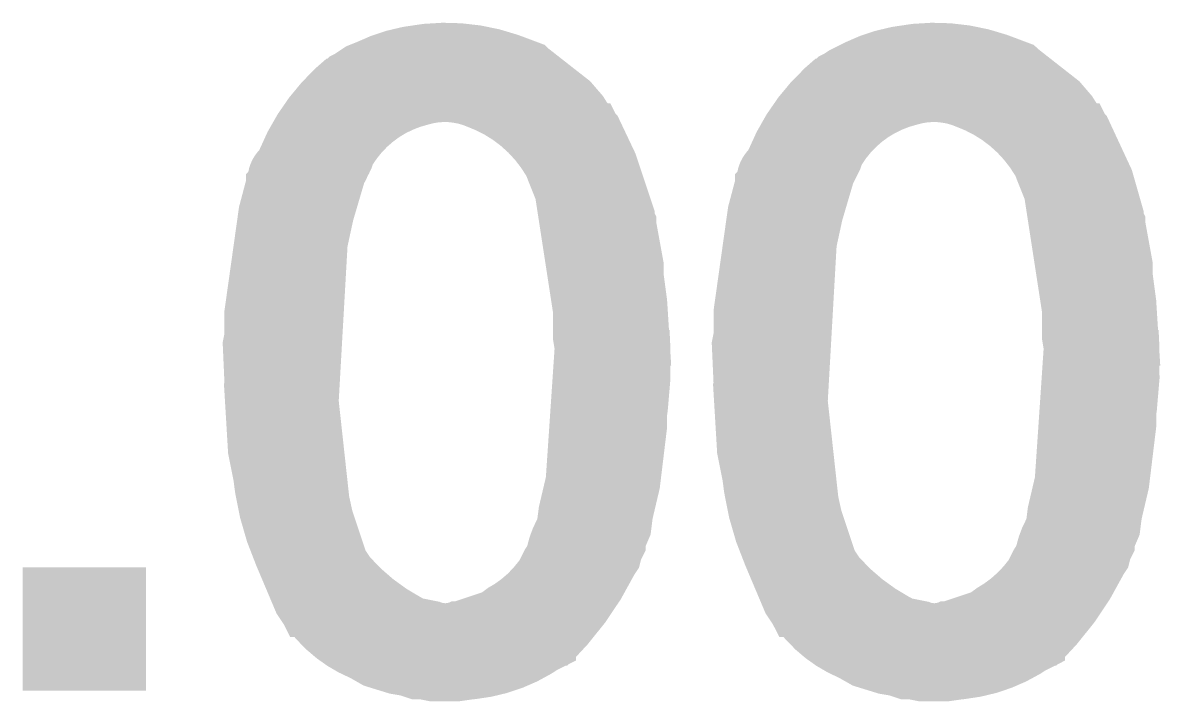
# Model space of a CAD drawing. Extents: x 0 to 3.48, y -0.08 to 2.34.
# Drawn here: x 2.3363 to 2.4, y 2.0347 to 2.0727 of the extents above; entities that cross this region are included whole.
import ezdxf

# ---------------------------------------------------------------- set-up
doc = ezdxf.new("R2010")
doc.units = 0
doc.layers.add('GTO', color=7, linetype='Continuous')

msp = doc.modelspace()

# ---------------------------------------------------------------- linework, layer by layer
at = {"layer": 'GTO'}
for points in [[(2.357032, 2.072337), (2.357559, 2.072461), (2.363003, 2.072337), (2.362398, 2.072461)], [(2.357559, 2.072461), (2.357689, 2.072484), (2.362398, 2.072461), (2.362285, 2.072484)], [(2.357689, 2.072484), (2.358149, 2.072552), (2.362285, 2.072484), (2.361953, 2.072552)], [(2.358149, 2.072552), (2.358749, 2.072641), (2.361953, 2.072552), (2.361185, 2.072641)], [(2.358749, 2.072641), (2.35932, 2.072675), (2.361185, 2.072641), (2.360889, 2.072675)], [(2.35932, 2.072675), (2.359819, 2.072705), (2.360889, 2.072675), (2.359819, 2.072705)], [(2.384434, 2.072337), (2.384931, 2.072455), (2.390403, 2.072337), (2.389825, 2.072455)], [(2.384931, 2.072455), (2.385089, 2.072484), (2.389825, 2.072455), (2.389685, 2.072484)], [(2.385089, 2.072484), (2.385549, 2.072552), (2.389685, 2.072484), (2.389353, 2.072552)], [(2.385549, 2.072552), (2.386149, 2.072641), (2.389353, 2.072552), (2.388585, 2.072641)], [(2.386149, 2.072641), (2.38672, 2.072675), (2.388585, 2.072641), (2.388289, 2.072675)], [(2.38672, 2.072675), (2.387219, 2.072705), (2.388289, 2.072675), (2.387219, 2.072705)], [(2.354999, 2.071616), (2.355504, 2.071833), (2.36514, 2.071616), (2.364562, 2.071833)], [(2.355504, 2.071833), (2.355827, 2.071972), (2.364562, 2.071833), (2.364188, 2.071972)], [(2.355827, 2.071972), (2.356006, 2.072031), (2.364188, 2.071972), (2.364029, 2.072031)], [(2.356006, 2.072031), (2.356682, 2.072254), (2.364029, 2.072031), (2.36328, 2.072254)], [(2.356682, 2.072254), (2.357032, 2.072337), (2.36328, 2.072254), (2.363003, 2.072337)], [(2.382375, 2.071604), (2.382903, 2.071833), (2.392571, 2.071604), (2.391962, 2.071833)], [(2.382903, 2.071833), (2.383201, 2.071962), (2.391962, 2.071833), (2.391615, 2.071962)], [(2.383201, 2.071962), (2.383409, 2.072031), (2.391615, 2.071962), (2.391429, 2.072031)], [(2.383409, 2.072031), (2.384056, 2.072247), (2.391429, 2.072031), (2.390706, 2.072247)], [(2.384056, 2.072247), (2.384434, 2.072337), (2.390706, 2.072247), (2.390403, 2.072337)], [(2.353799, 2.070967), (2.354226, 2.071251), (2.366129, 2.070967), (2.365766, 2.071251)], [(2.354226, 2.071251), (2.354432, 2.071389), (2.365766, 2.071251), (2.365627, 2.071389)], [(2.354432, 2.071389), (2.354612, 2.071461), (2.365627, 2.071389), (2.365554, 2.071461)], [(2.354612, 2.071461), (2.354999, 2.071616), (2.365554, 2.071461), (2.36514, 2.071616)], [(2.3815, 2.071167), (2.381669, 2.071251), (2.393274, 2.071167), (2.393166, 2.071251)], [(2.381669, 2.071251), (2.382088, 2.071461), (2.393166, 2.071251), (2.392954, 2.071461)], [(2.382088, 2.071461), (2.382375, 2.071604), (2.392954, 2.071461), (2.392571, 2.071604)], [(2.352747, 2.070192), (2.353327, 2.070698), (2.367118, 2.070192), (2.366472, 2.070698)], [(2.353327, 2.070698), (2.353329, 2.0707), (2.366472, 2.070698), (2.36647, 2.0707)], [(2.353329, 2.0707), (2.353384, 2.070701), (2.36647, 2.0707), (2.366469, 2.070701)], [(2.353384, 2.070701), (2.353387, 2.070701), (2.366469, 2.070701), (2.366468, 2.070701)], [(2.353387, 2.070701), (2.353389, 2.070702), (2.366468, 2.070701), (2.366467, 2.070702)], [(2.353389, 2.070702), (2.353392, 2.070704), (2.366467, 2.070702), (2.366465, 2.070704)], [(2.353392, 2.070704), (2.353508, 2.07082), (2.366465, 2.070704), (2.366316, 2.07082)], [(2.353508, 2.07082), (2.353799, 2.070967), (2.366316, 2.07082), (2.366129, 2.070967)], [(2.380147, 2.070192), (2.380727, 2.070698), (2.394518, 2.070192), (2.393872, 2.070698)], [(2.380727, 2.070698), (2.380729, 2.0707), (2.393872, 2.070698), (2.39387, 2.0707)], [(2.380729, 2.0707), (2.380784, 2.070701), (2.39387, 2.0707), (2.393869, 2.070701)], [(2.380784, 2.070701), (2.380787, 2.070701), (2.393869, 2.070701), (2.393868, 2.070701)], [(2.380787, 2.070701), (2.380789, 2.070702), (2.393868, 2.070701), (2.393867, 2.070702)], [(2.380789, 2.070702), (2.380792, 2.070704), (2.393867, 2.070702), (2.393865, 2.070704)], [(2.380792, 2.070704), (2.380908, 2.07082), (2.393865, 2.070704), (2.393716, 2.07082)], [(2.380908, 2.07082), (2.381199, 2.070967), (2.393716, 2.07082), (2.393529, 2.070967)], [(2.381199, 2.070967), (2.3815, 2.071167), (2.393529, 2.070967), (2.393274, 2.071167)], [(2.35199, 2.069427), (2.352747, 2.070192), (2.368096, 2.069427), (2.367118, 2.070192)], [(2.37939, 2.069427), (2.380147, 2.070192), (2.395496, 2.069427), (2.394518, 2.070192)], [(2.351294, 2.068595), (2.351951, 2.069387), (2.36881, 2.068595), (2.36813, 2.069387)], [(2.351951, 2.069387), (2.35199, 2.069427), (2.36813, 2.069387), (2.368096, 2.069427)], [(2.378694, 2.068595), (2.379351, 2.069387), (2.39621, 2.068595), (2.39553, 2.069387)], [(2.379351, 2.069387), (2.37939, 2.069427), (2.39553, 2.069387), (2.395496, 2.069427)], [(2.350592, 2.067594), (2.351009, 2.068197), (2.369523, 2.067594), (2.369221, 2.068197)], [(2.351009, 2.068197), (2.351011, 2.0682), (2.369221, 2.068197), (2.369217, 2.0682)], [(2.351011, 2.0682), (2.351012, 2.068201), (2.369064, 2.0682), (2.369061, 2.068201)], [(2.351011, 2.0682), (2.351011, 2.0682), (2.369217, 2.0682), (2.369064, 2.0682)], [(2.351012, 2.068201), (2.351013, 2.068203), (2.369061, 2.068201), (2.369057, 2.068203)], [(2.351013, 2.068203), (2.351015, 2.068205), (2.369057, 2.068203), (2.369055, 2.068205)], [(2.351015, 2.068205), (2.351229, 2.068516), (2.369055, 2.068205), (2.36886, 2.068516)], [(2.351229, 2.068516), (2.351294, 2.068595), (2.36886, 2.068516), (2.36881, 2.068595)], [(2.377992, 2.067594), (2.378409, 2.068197), (2.396923, 2.067594), (2.396621, 2.068197)], [(2.378409, 2.068197), (2.378411, 2.0682), (2.396621, 2.068197), (2.396617, 2.0682)], [(2.378411, 2.0682), (2.378412, 2.068201), (2.396464, 2.0682), (2.396461, 2.068201)], [(2.378411, 2.0682), (2.378411, 2.0682), (2.396617, 2.0682), (2.396464, 2.0682)], [(2.378412, 2.068201), (2.378413, 2.068203), (2.396461, 2.068201), (2.396457, 2.068203)], [(2.378413, 2.068203), (2.378415, 2.068205), (2.396457, 2.068203), (2.396455, 2.068205)], [(2.378415, 2.068205), (2.378629, 2.068516), (2.396455, 2.068205), (2.39626, 2.068516)], [(2.378629, 2.068516), (2.378694, 2.068595), (2.39626, 2.068516), (2.39621, 2.068595)], [(2.350334, 2.067143), (2.35053, 2.067487), (2.369793, 2.067143), (2.36963, 2.067487)], [(2.35053, 2.067487), (2.350586, 2.067585), (2.36963, 2.067487), (2.369532, 2.067585)], [(2.350586, 2.067585), (2.350591, 2.067592), (2.369532, 2.067585), (2.369524, 2.067592)], [(2.350591, 2.067592), (2.350592, 2.067594), (2.369524, 2.067592), (2.369523, 2.067594)], [(2.377734, 2.067143), (2.377928, 2.067483), (2.397192, 2.067143), (2.397034, 2.067483)], [(2.377928, 2.067483), (2.377985, 2.067585), (2.397034, 2.067483), (2.396932, 2.067585)], [(2.377985, 2.067585), (2.377991, 2.067592), (2.396932, 2.067585), (2.396924, 2.067592)], [(2.377991, 2.067592), (2.377992, 2.067594), (2.396924, 2.067592), (2.396923, 2.067594)], [(2.350025, 2.066601), (2.350093, 2.06672), (2.357926, 2.066601), (2.35817, 2.06672)], [(2.350093, 2.06672), (2.350182, 2.066876), (2.35817, 2.06672), (2.358577, 2.066876)], [(2.350182, 2.066876), (2.350251, 2.066996), (2.358577, 2.066876), (2.358997, 2.066996)], [(2.350251, 2.066996), (2.350261, 2.067014), (2.358997, 2.066996), (2.359056, 2.067014)], [(2.350261, 2.067014), (2.350299, 2.067081), (2.359056, 2.067014), (2.359322, 2.067081)], [(2.350299, 2.067081), (2.350323, 2.067124), (2.359322, 2.067081), (2.359593, 2.067124)], [(2.350323, 2.067124), (2.350334, 2.067143), (2.359593, 2.067124), (2.359867, 2.067143)], [(2.360141, 2.067138), (2.359867, 2.067143), (2.369796, 2.067138), (2.369793, 2.067143)], [(2.360414, 2.067109), (2.360141, 2.067138), (2.369809, 2.067109), (2.369796, 2.067138)], [(2.360684, 2.067057), (2.360414, 2.067109), (2.369834, 2.067057), (2.369809, 2.067109)], [(2.360948, 2.066982), (2.360684, 2.067057), (2.36987, 2.066982), (2.369834, 2.067057)], [(2.361205, 2.066883), (2.360948, 2.066982), (2.369916, 2.066883), (2.36987, 2.066982)], [(2.361702, 2.066679), (2.361205, 2.066883), (2.370013, 2.066679), (2.369916, 2.066883)], [(2.377425, 2.066601), (2.377493, 2.06672), (2.385326, 2.066601), (2.385571, 2.06672)], [(2.377493, 2.06672), (2.377582, 2.066876), (2.385571, 2.06672), (2.385977, 2.066876)], [(2.377582, 2.066876), (2.377651, 2.066996), (2.385977, 2.066876), (2.386397, 2.066996)], [(2.377651, 2.066996), (2.377661, 2.067014), (2.386397, 2.066996), (2.386456, 2.067014)], [(2.377661, 2.067014), (2.377699, 2.067081), (2.386456, 2.067014), (2.386722, 2.067081)], [(2.377699, 2.067081), (2.377723, 2.067124), (2.386722, 2.067081), (2.386993, 2.067124)], [(2.377723, 2.067124), (2.377734, 2.067143), (2.386993, 2.067124), (2.387267, 2.067143)], [(2.387541, 2.067138), (2.387267, 2.067143), (2.397194, 2.067138), (2.397192, 2.067143)], [(2.387814, 2.067109), (2.387541, 2.067138), (2.397207, 2.067109), (2.397194, 2.067138)], [(2.388084, 2.067057), (2.387814, 2.067109), (2.397232, 2.067057), (2.397207, 2.067109)], [(2.388348, 2.066982), (2.388084, 2.067057), (2.397267, 2.066982), (2.397232, 2.067057)], [(2.388605, 2.066883), (2.388348, 2.066982), (2.397312, 2.066883), (2.397267, 2.066982)], [(2.389102, 2.066679), (2.388605, 2.066883), (2.397407, 2.066679), (2.397312, 2.066883)], [(2.349772, 2.066048), (2.349889, 2.066305), (2.357053, 2.066048), (2.357405, 2.066305)], [(2.349889, 2.066305), (2.349992, 2.066529), (2.357405, 2.066305), (2.357779, 2.066529)], [(2.349992, 2.066529), (2.350025, 2.066601), (2.357779, 2.066529), (2.357926, 2.066601)], [(2.362192, 2.066428), (2.361702, 2.066679), (2.370132, 2.066428), (2.370013, 2.066679)], [(2.362657, 2.066135), (2.362192, 2.066428), (2.370271, 2.066135), (2.370132, 2.066428)], [(2.363096, 2.065803), (2.362657, 2.066135), (2.370428, 2.065803), (2.370271, 2.066135)], [(2.377172, 2.066048), (2.377289, 2.066305), (2.384453, 2.066048), (2.384805, 2.066305)], [(2.377289, 2.066305), (2.377392, 2.066529), (2.384805, 2.066305), (2.385179, 2.066529)], [(2.377392, 2.066529), (2.377425, 2.066601), (2.385179, 2.066529), (2.385326, 2.066601)], [(2.389592, 2.066428), (2.389102, 2.066679), (2.397524, 2.066428), (2.397407, 2.066679)], [(2.390057, 2.066135), (2.389592, 2.066428), (2.39766, 2.066135), (2.397524, 2.066428)], [(2.390496, 2.065803), (2.390057, 2.066135), (2.397815, 2.065803), (2.39766, 2.066135)], [(2.349341, 2.065311), (2.349448, 2.065449), (2.356309, 2.065311), (2.356421, 2.065449)], [(2.349448, 2.065449), (2.349469, 2.065477), (2.356421, 2.065449), (2.356448, 2.065477)], [(2.349469, 2.065477), (2.349552, 2.065569), (2.356448, 2.065477), (2.356537, 2.065569)], [(2.349552, 2.065569), (2.349553, 2.065571), (2.356537, 2.065569), (2.356539, 2.065571)], [(2.349553, 2.065571), (2.349641, 2.065763), (2.356539, 2.065571), (2.356724, 2.065763)], [(2.349641, 2.065763), (2.349772, 2.066048), (2.356724, 2.065763), (2.357053, 2.066048)], [(2.363503, 2.065433), (2.363096, 2.065803), (2.370604, 2.065433), (2.370428, 2.065803)], [(2.376742, 2.065311), (2.376848, 2.065449), (2.383709, 2.065311), (2.383821, 2.065449)], [(2.376848, 2.065449), (2.376869, 2.065477), (2.383821, 2.065449), (2.383848, 2.065477)], [(2.376869, 2.065477), (2.376952, 2.065569), (2.383848, 2.065477), (2.383937, 2.065569)], [(2.376952, 2.065569), (2.376953, 2.065571), (2.383937, 2.065569), (2.383939, 2.065571)], [(2.376953, 2.065571), (2.377041, 2.065763), (2.383939, 2.065571), (2.384124, 2.065763)], [(2.377041, 2.065763), (2.377172, 2.066048), (2.384124, 2.065763), (2.384453, 2.066048)], [(2.390903, 2.065433), (2.390496, 2.065803), (2.397986, 2.065433), (2.397815, 2.065803)], [(2.349052, 2.064762), (2.349131, 2.06495), (2.355911, 2.064762), (2.356038, 2.06495)], [(2.349131, 2.06495), (2.349215, 2.065111), (2.356038, 2.06495), (2.356147, 2.065111)], [(2.349215, 2.065111), (2.349228, 2.065135), (2.356147, 2.065111), (2.356167, 2.065135)], [(2.349228, 2.065135), (2.349341, 2.065311), (2.356167, 2.065135), (2.356309, 2.065311)], [(2.363558, 2.065373), (2.363503, 2.065433), (2.370632, 2.065373), (2.370604, 2.065433)], [(2.363877, 2.06503), (2.363558, 2.065373), (2.370746, 2.06503), (2.370632, 2.065373)], [(2.364214, 2.064595), (2.363877, 2.06503), (2.370891, 2.064595), (2.370746, 2.06503)], [(2.376452, 2.064762), (2.376531, 2.06495), (2.383311, 2.064762), (2.383438, 2.06495)], [(2.376531, 2.06495), (2.376615, 2.065111), (2.383438, 2.06495), (2.383547, 2.065111)], [(2.376615, 2.065111), (2.376628, 2.065135), (2.383547, 2.065111), (2.383567, 2.065135)], [(2.376628, 2.065135), (2.376742, 2.065311), (2.383567, 2.065135), (2.383709, 2.065311)], [(2.391277, 2.06503), (2.390903, 2.065433), (2.398174, 2.06503), (2.397986, 2.065433)], [(2.391614, 2.064595), (2.391277, 2.06503), (2.398376, 2.064595), (2.398174, 2.06503)], [(2.348802, 2.064212), (2.348803, 2.064215), (2.355676, 2.064212), (2.355678, 2.064215)], [(2.348802, 2.063831), (2.348802, 2.064212), (2.355486, 2.063831), (2.355676, 2.064212)], [(2.348803, 2.064215), (2.348938, 2.06435), (2.355678, 2.064215), (2.355745, 2.06435)], [(2.348938, 2.06435), (2.348939, 2.064352), (2.355745, 2.06435), (2.355746, 2.064352)], [(2.348939, 2.064352), (2.34894, 2.064354), (2.355746, 2.064352), (2.355747, 2.064354)], [(2.34894, 2.064354), (2.348941, 2.064356), (2.355747, 2.064354), (2.355748, 2.064356)], [(2.348941, 2.064356), (2.348977, 2.064516), (2.355748, 2.064356), (2.355828, 2.064516)], [(2.348977, 2.064516), (2.348986, 2.064557), (2.355828, 2.064516), (2.355842, 2.064557)], [(2.348986, 2.064557), (2.34905, 2.064757), (2.355842, 2.064557), (2.355909, 2.064757)], [(2.34905, 2.064757), (2.349051, 2.06476), (2.355909, 2.064757), (2.35591, 2.06476)], [(2.349051, 2.06476), (2.349052, 2.064762), (2.35591, 2.06476), (2.355911, 2.064762)], [(2.364512, 2.064134), (2.364214, 2.064595), (2.371045, 2.064134), (2.370891, 2.064595)], [(2.376202, 2.064212), (2.376203, 2.064215), (2.383076, 2.064212), (2.383078, 2.064215)], [(2.376202, 2.063831), (2.376202, 2.064212), (2.382886, 2.063831), (2.383076, 2.064212)], [(2.376203, 2.064215), (2.376338, 2.06435), (2.383078, 2.064215), (2.383145, 2.06435)], [(2.376338, 2.06435), (2.376339, 2.064352), (2.383145, 2.06435), (2.383146, 2.064352)], [(2.376339, 2.064352), (2.37634, 2.064354), (2.383146, 2.064352), (2.383147, 2.064354)], [(2.37634, 2.064354), (2.376341, 2.064356), (2.383147, 2.064354), (2.383148, 2.064356)], [(2.376341, 2.064356), (2.376377, 2.064516), (2.383148, 2.064356), (2.383228, 2.064516)], [(2.376377, 2.064516), (2.376386, 2.064557), (2.383228, 2.064516), (2.383242, 2.064557)], [(2.376386, 2.064557), (2.37645, 2.064757), (2.383242, 2.064557), (2.383309, 2.064757)], [(2.37645, 2.064757), (2.376451, 2.06476), (2.383309, 2.064757), (2.38331, 2.06476)], [(2.376451, 2.06476), (2.376452, 2.064762), (2.38331, 2.06476), (2.383311, 2.064762)], [(2.391707, 2.064451), (2.391614, 2.064595), (2.398443, 2.064451), (2.398376, 2.064595)], [(2.391912, 2.064134), (2.391707, 2.064451), (2.398533, 2.064134), (2.398443, 2.064451)], [(2.348421, 2.062398), (2.34877, 2.06371), (2.355038, 2.062398), (2.355425, 2.06371)], [(2.34877, 2.06371), (2.348801, 2.063829), (2.355425, 2.06371), (2.355485, 2.063829)], [(2.348801, 2.063829), (2.348802, 2.063831), (2.355485, 2.063829), (2.355486, 2.063831)], [(2.36503, 2.062837), (2.364512, 2.064134), (2.371477, 2.062837), (2.371045, 2.064134)], [(2.375821, 2.062398), (2.37617, 2.06371), (2.382438, 2.062398), (2.382825, 2.06371)], [(2.37617, 2.06371), (2.376201, 2.063829), (2.382825, 2.06371), (2.382885, 2.063829)], [(2.376201, 2.063829), (2.376202, 2.063831), (2.382885, 2.063829), (2.382886, 2.063831)], [(2.39243, 2.062837), (2.391912, 2.064134), (2.398903, 2.062837), (2.398533, 2.064134)], [(2.348313, 2.061631), (2.348421, 2.062398), (2.354812, 2.061631), (2.355038, 2.062398)], [(2.365031, 2.062835), (2.36503, 2.062837), (2.371478, 2.062835), (2.371477, 2.062837)], [(2.365134, 2.062164), (2.365031, 2.062835), (2.371701, 2.062164), (2.371478, 2.062835)], [(2.375713, 2.061631), (2.375821, 2.062398), (2.382212, 2.061631), (2.382438, 2.062398)], [(2.392431, 2.062835), (2.39243, 2.062837), (2.398904, 2.062835), (2.398903, 2.062837)], [(2.392537, 2.062142), (2.392431, 2.062835), (2.399101, 2.062142), (2.398904, 2.062835)], [(2.348109, 2.060178), (2.348313, 2.061631), (2.354497, 2.060178), (2.354812, 2.061631)], [(2.365153, 2.062038), (2.365134, 2.062164), (2.371702, 2.062038), (2.371701, 2.062164)], [(2.365154, 2.062037), (2.365153, 2.062038), (2.371702, 2.062037), (2.371702, 2.062038)], [(2.365154, 2.062035), (2.365154, 2.062037), (2.371703, 2.062035), (2.371702, 2.062037)], [(2.365154, 2.062033), (2.365154, 2.062035), (2.371704, 2.062033), (2.371703, 2.062035)], [(2.365184, 2.061838), (2.365154, 2.062033), (2.371801, 2.061838), (2.371704, 2.062033)], [(2.365185, 2.061835), (2.365184, 2.061838), (2.371802, 2.061835), (2.371801, 2.061838)], [(2.365238, 2.061492), (2.365185, 2.061835), (2.371802, 2.061492), (2.371802, 2.061835)], [(2.375509, 2.060178), (2.375713, 2.061631), (2.381897, 2.060178), (2.382212, 2.061631)], [(2.392553, 2.062038), (2.392537, 2.062142), (2.399102, 2.062038), (2.399101, 2.062142)], [(2.392554, 2.062037), (2.392553, 2.062038), (2.399102, 2.062037), (2.399102, 2.062038)], [(2.392554, 2.062035), (2.392554, 2.062037), (2.399103, 2.062035), (2.399102, 2.062037)], [(2.392554, 2.062033), (2.392554, 2.062035), (2.399103, 2.062033), (2.399103, 2.062035)], [(2.392584, 2.061838), (2.392554, 2.062033), (2.399201, 2.061838), (2.399103, 2.062033)], [(2.392585, 2.061835), (2.392584, 2.061838), (2.399202, 2.061835), (2.399201, 2.061838)], [(2.392638, 2.061492), (2.392585, 2.061835), (2.399202, 2.061492), (2.399202, 2.061835)], [(2.365576, 2.059292), (2.365238, 2.061492), (2.372202, 2.059292), (2.371802, 2.061492)], [(2.392976, 2.059292), (2.392638, 2.061492), (2.399602, 2.059292), (2.399202, 2.061492)], [(2.347602, 2.056569), (2.348109, 2.060178), (2.354292, 2.056569), (2.354497, 2.060178)], [(2.375002, 2.056569), (2.375509, 2.060178), (2.381692, 2.056569), (2.381897, 2.060178)], [(2.365672, 2.058667), (2.365576, 2.059292), (2.372202, 2.058667), (2.372202, 2.059292)], [(2.393072, 2.058667), (2.392976, 2.059292), (2.399602, 2.058667), (2.399602, 2.059292)], [(2.365903, 2.057165), (2.365672, 2.058667), (2.372402, 2.057165), (2.372202, 2.058667)], [(2.393303, 2.057165), (2.393072, 2.058667), (2.399802, 2.057165), (2.399602, 2.058667)], [(2.366002, 2.056526), (2.365903, 2.057165), (2.372442, 2.056526), (2.372402, 2.057165)], [(2.393402, 2.056526), (2.393303, 2.057165), (2.399842, 2.056526), (2.399802, 2.057165)], [(2.347602, 2.055297), (2.347602, 2.056569), (2.354219, 2.055297), (2.354292, 2.056569)], [(2.366002, 2.055507), (2.366002, 2.056526), (2.372506, 2.055507), (2.372442, 2.056526)], [(2.375002, 2.055297), (2.375002, 2.056569), (2.381619, 2.055297), (2.381692, 2.056569)], [(2.393402, 2.055507), (2.393402, 2.056526), (2.399906, 2.055507), (2.399842, 2.056526)], [(2.347502, 2.054797), (2.347602, 2.055297), (2.354191, 2.054797), (2.354219, 2.055297)], [(2.366002, 2.055499), (2.366002, 2.055507), (2.372514, 2.055499), (2.372506, 2.055507)], [(2.366002, 2.055496), (2.366002, 2.055499), (2.372539, 2.055496), (2.372536, 2.055499)], [(2.366002, 2.055499), (2.366002, 2.055499), (2.372536, 2.055499), (2.372535, 2.055499)], [(2.366002, 2.055019), (2.366002, 2.055496), (2.372562, 2.055019), (2.372539, 2.055496)], [(2.374902, 2.054797), (2.375002, 2.055297), (2.381591, 2.054797), (2.381619, 2.055297)], [(2.393402, 2.055499), (2.393402, 2.055507), (2.399914, 2.055499), (2.399906, 2.055507)], [(2.393402, 2.055496), (2.393402, 2.055499), (2.399939, 2.055496), (2.399936, 2.055499)], [(2.393402, 2.055499), (2.393402, 2.055499), (2.399936, 2.055499), (2.399935, 2.055499)], [(2.393402, 2.055019), (2.393402, 2.055496), (2.399961, 2.055019), (2.399939, 2.055496)], [(2.347604, 2.052507), (2.347502, 2.054797), (2.354061, 2.052507), (2.354191, 2.054797)], [(2.366081, 2.054541), (2.366002, 2.055019), (2.372584, 2.054541), (2.372562, 2.055019)], [(2.375004, 2.052507), (2.374902, 2.054797), (2.381461, 2.052507), (2.381591, 2.054797)], [(2.393481, 2.054541), (2.393402, 2.055019), (2.399984, 2.054541), (2.399961, 2.055019)], [(2.366033, 2.053502), (2.366083, 2.054242), (2.372631, 2.053502), (2.372585, 2.054242)], [(2.366085, 2.054517), (2.366081, 2.054541), (2.372584, 2.054517), (2.372584, 2.054541)], [(2.366083, 2.054242), (2.366084, 2.054252), (2.372585, 2.054242), (2.372584, 2.054252)], [(2.366084, 2.054253), (2.366097, 2.054446), (2.372584, 2.054253), (2.372584, 2.054446)], [(2.366084, 2.054252), (2.366084, 2.054253), (2.372584, 2.054252), (2.372584, 2.054253)], [(2.366086, 2.054515), (2.366085, 2.054517), (2.372584, 2.054515), (2.372584, 2.054517)], [(2.366086, 2.054514), (2.366086, 2.054515), (2.372583, 2.054514), (2.372584, 2.054515)], [(2.366089, 2.054499), (2.366086, 2.054514), (2.372584, 2.054499), (2.372583, 2.054514)], [(2.366091, 2.054487), (2.366089, 2.054499), (2.372583, 2.054487), (2.372584, 2.054499)], [(2.366091, 2.054483), (2.366091, 2.054487), (2.372584, 2.054483), (2.372583, 2.054487)], [(2.366097, 2.054448), (2.366091, 2.054483), (2.372584, 2.054448), (2.372584, 2.054483)], [(2.366097, 2.054446), (2.366097, 2.054448), (2.372584, 2.054446), (2.372584, 2.054448)], [(2.393433, 2.053502), (2.393483, 2.054242), (2.400031, 2.053502), (2.399985, 2.054242)], [(2.393485, 2.054517), (2.393481, 2.054541), (2.399984, 2.054517), (2.399984, 2.054541)], [(2.393483, 2.054242), (2.393484, 2.054252), (2.399985, 2.054242), (2.399984, 2.054252)], [(2.393484, 2.054253), (2.393497, 2.054446), (2.399984, 2.054253), (2.399984, 2.054446)], [(2.393484, 2.054252), (2.393484, 2.054253), (2.399984, 2.054252), (2.399984, 2.054253)], [(2.393486, 2.054515), (2.393485, 2.054517), (2.399983, 2.054515), (2.399984, 2.054517)], [(2.393486, 2.054514), (2.393486, 2.054515), (2.399983, 2.054514), (2.399983, 2.054515)], [(2.393489, 2.054499), (2.393486, 2.054514), (2.399984, 2.054499), (2.399983, 2.054514)], [(2.393491, 2.054487), (2.393489, 2.054499), (2.399983, 2.054487), (2.399984, 2.054499)], [(2.393491, 2.054483), (2.393491, 2.054487), (2.399984, 2.054483), (2.399983, 2.054487)], [(2.393497, 2.054448), (2.393491, 2.054483), (2.399984, 2.054448), (2.399984, 2.054483)], [(2.393497, 2.054446), (2.393497, 2.054448), (2.399984, 2.054446), (2.399984, 2.054448)], [(2.365983, 2.052761), (2.366032, 2.053492), (2.372589, 2.052761), (2.372587, 2.053492)], [(2.366032, 2.053492), (2.366033, 2.0535), (2.372587, 2.053492), (2.372594, 2.0535)], [(2.366033, 2.0535), (2.366033, 2.053502), (2.372627, 2.0535), (2.372631, 2.053502)], [(2.366033, 2.0535), (2.366033, 2.0535), (2.372594, 2.0535), (2.372627, 2.0535)], [(2.393383, 2.052761), (2.393432, 2.053492), (2.399989, 2.052761), (2.399987, 2.053492)], [(2.393432, 2.053492), (2.393433, 2.0535), (2.399987, 2.053492), (2.399994, 2.0535)], [(2.393433, 2.0535), (2.393433, 2.053502), (2.400027, 2.0535), (2.400031, 2.053502)], [(2.393433, 2.0535), (2.393433, 2.0535), (2.399994, 2.0535), (2.400027, 2.0535)], [(2.365863, 2.050988), (2.365983, 2.052761), (2.372438, 2.050988), (2.372589, 2.052761)], [(2.393263, 2.050988), (2.393383, 2.052761), (2.399838, 2.050988), (2.399989, 2.052761)], [(2.347573, 2.052494), (2.347574, 2.052497), (2.35406, 2.052494), (2.35406, 2.052497)], [(2.347631, 2.051525), (2.347573, 2.052494), (2.354005, 2.051525), (2.35406, 2.052494)], [(2.347574, 2.052497), (2.347576, 2.052499), (2.35406, 2.052497), (2.35406, 2.052499)], [(2.347596, 2.052499), (2.347604, 2.052507), (2.35406, 2.052499), (2.354061, 2.052507)], [(2.374973, 2.052494), (2.374974, 2.052497), (2.38146, 2.052494), (2.38146, 2.052497)], [(2.375031, 2.051525), (2.374973, 2.052494), (2.381405, 2.051525), (2.38146, 2.052494)], [(2.374974, 2.052497), (2.374976, 2.052499), (2.38146, 2.052497), (2.38146, 2.052499)], [(2.374996, 2.052499), (2.375004, 2.052507), (2.38146, 2.052499), (2.381461, 2.052507)], [(2.347632, 2.051522), (2.347631, 2.051525), (2.354005, 2.051522), (2.354005, 2.051525)], [(2.347632, 2.051521), (2.347632, 2.051522), (2.354005, 2.051521), (2.354005, 2.051522)], [(2.347638, 2.051417), (2.347632, 2.051521), (2.354017, 2.051417), (2.354005, 2.051521)], [(2.375032, 2.051522), (2.375031, 2.051525), (2.381405, 2.051522), (2.381405, 2.051525)], [(2.375032, 2.051521), (2.375032, 2.051522), (2.381405, 2.051521), (2.381405, 2.051522)], [(2.375038, 2.051417), (2.375032, 2.051521), (2.381416, 2.051417), (2.381405, 2.051521)], [(2.347641, 2.05137), (2.347638, 2.051417), (2.354022, 2.05137), (2.354017, 2.051417)], [(2.347642, 2.05136), (2.347641, 2.05137), (2.354023, 2.05136), (2.354022, 2.05137)], [(2.347641, 2.051356), (2.347642, 2.05136), (2.354023, 2.051356), (2.354023, 2.05136)], [(2.34769, 2.050553), (2.347641, 2.051356), (2.354111, 2.050553), (2.354023, 2.051356)], [(2.365845, 2.050727), (2.365863, 2.050988), (2.372402, 2.050727), (2.372438, 2.050988)], [(2.375041, 2.05137), (2.375038, 2.051417), (2.381422, 2.05137), (2.381416, 2.051417)], [(2.375042, 2.05136), (2.375041, 2.05137), (2.381423, 2.05136), (2.381422, 2.05137)], [(2.375041, 2.051356), (2.375042, 2.05136), (2.381423, 2.051356), (2.381423, 2.05136)], [(2.37509, 2.050553), (2.375041, 2.051356), (2.381511, 2.050553), (2.381423, 2.051356)], [(2.393245, 2.050727), (2.393263, 2.050988), (2.399802, 2.050727), (2.399838, 2.050988)], [(2.34769, 2.050551), (2.34769, 2.050553), (2.354111, 2.050551), (2.354111, 2.050553)], [(2.347693, 2.050501), (2.34769, 2.050551), (2.354117, 2.050501), (2.354111, 2.050551)], [(2.347808, 2.048572), (2.347693, 2.050501), (2.354328, 2.048572), (2.354117, 2.050501)], [(2.365799, 2.050039), (2.365845, 2.050727), (2.372402, 2.050039), (2.372402, 2.050727)], [(2.37509, 2.050551), (2.37509, 2.050553), (2.381511, 2.050551), (2.381511, 2.050553)], [(2.375093, 2.050501), (2.37509, 2.050551), (2.381517, 2.050501), (2.381511, 2.050551)], [(2.375208, 2.048572), (2.375093, 2.050501), (2.381728, 2.048572), (2.381517, 2.050501)], [(2.393199, 2.050039), (2.393245, 2.050727), (2.399802, 2.050039), (2.399802, 2.050727)], [(2.36561, 2.047247), (2.365799, 2.050039), (2.372064, 2.047247), (2.372402, 2.050039)], [(2.393009, 2.047247), (2.393199, 2.050039), (2.399464, 2.047247), (2.399802, 2.050039)], [(2.348113, 2.047048), (2.347808, 2.048572), (2.354494, 2.047048), (2.354328, 2.048572)], [(2.375513, 2.047048), (2.375208, 2.048572), (2.381894, 2.047048), (2.381728, 2.048572)], [(2.348201, 2.046385), (2.348113, 2.047048), (2.354567, 2.046385), (2.354494, 2.047048)], [(2.365463, 2.046624), (2.36561, 2.047247), (2.371989, 2.046624), (2.372064, 2.047247)], [(2.375601, 2.046385), (2.375513, 2.047048), (2.381967, 2.046385), (2.381894, 2.047048)], [(2.392863, 2.046624), (2.393009, 2.047247), (2.399389, 2.046624), (2.399464, 2.047247)], [(2.348244, 2.046164), (2.348201, 2.046385), (2.354591, 2.046164), (2.354567, 2.046385)], [(2.365217, 2.045578), (2.365463, 2.046624), (2.371742, 2.045578), (2.371989, 2.046624)], [(2.375644, 2.046164), (2.375601, 2.046385), (2.381991, 2.046164), (2.381967, 2.046385)], [(2.392617, 2.045578), (2.392863, 2.046624), (2.399142, 2.045578), (2.399389, 2.046624)], [(2.348401, 2.045368), (2.348244, 2.046164), (2.354767, 2.045368), (2.354591, 2.046164)], [(2.375801, 2.045368), (2.375644, 2.046164), (2.382167, 2.045368), (2.381991, 2.046164)], [(2.348476, 2.044993), (2.348401, 2.045368), (2.354892, 2.044993), (2.354767, 2.045368)], [(2.365134, 2.044922), (2.365217, 2.045578), (2.371588, 2.044922), (2.371742, 2.045578)], [(2.375875, 2.044993), (2.375801, 2.045368), (2.382292, 2.044993), (2.382167, 2.045368)], [(2.392534, 2.044922), (2.392617, 2.045578), (2.398988, 2.044922), (2.399142, 2.045578)], [(2.348871, 2.043629), (2.348476, 2.044993), (2.355347, 2.043629), (2.354892, 2.044993)], [(2.364887, 2.0444), (2.365133, 2.044916), (2.371522, 2.0444), (2.371587, 2.044916)], [(2.365133, 2.044916), (2.365134, 2.044918), (2.371587, 2.044916), (2.371587, 2.044918)], [(2.365134, 2.044918), (2.365134, 2.044922), (2.371587, 2.044918), (2.371588, 2.044922)], [(2.376271, 2.043629), (2.375875, 2.044993), (2.382747, 2.043629), (2.382292, 2.044993)], [(2.392287, 2.0444), (2.392533, 2.044916), (2.398922, 2.0444), (2.398987, 2.044916)], [(2.392533, 2.044918), (2.392534, 2.044922), (2.398988, 2.044918), (2.398988, 2.044922)], [(2.392533, 2.044916), (2.392533, 2.044918), (2.398987, 2.044916), (2.398988, 2.044918)], [(2.364563, 2.043395), (2.364703, 2.043904), (2.371203, 2.043395), (2.371421, 2.043904)], [(2.364703, 2.043904), (2.364751, 2.044034), (2.371421, 2.043904), (2.371476, 2.044034)], [(2.364751, 2.044034), (2.364887, 2.0444), (2.371476, 2.044034), (2.371522, 2.0444)], [(2.391963, 2.043395), (2.392103, 2.043904), (2.398603, 2.043395), (2.398821, 2.043904)], [(2.392103, 2.043904), (2.392151, 2.044034), (2.398821, 2.043904), (2.398876, 2.044034)], [(2.392151, 2.044034), (2.392287, 2.0444), (2.398876, 2.044034), (2.398922, 2.0444)], [(2.349059, 2.043145), (2.348871, 2.043629), (2.355508, 2.043145), (2.355347, 2.043629)], [(2.349059, 2.043143), (2.349059, 2.043145), (2.355509, 2.043143), (2.355508, 2.043145)], [(2.349209, 2.042757), (2.349059, 2.043143), (2.355767, 2.042757), (2.355509, 2.043143)], [(2.364159, 2.042651), (2.364416, 2.043162), (2.370946, 2.042651), (2.371201, 2.043162)], [(2.364416, 2.043162), (2.364417, 2.043165), (2.371201, 2.043162), (2.371202, 2.043165)], [(2.364417, 2.043165), (2.364437, 2.043204), (2.371202, 2.043165), (2.371202, 2.043204)], [(2.364437, 2.043204), (2.364562, 2.043392), (2.371202, 2.043204), (2.371202, 2.043392)], [(2.364562, 2.043394), (2.364563, 2.043395), (2.371202, 2.043394), (2.371203, 2.043395)], [(2.364562, 2.043392), (2.364562, 2.043394), (2.371202, 2.043392), (2.371202, 2.043394)], [(2.376459, 2.043145), (2.376271, 2.043629), (2.382908, 2.043145), (2.382747, 2.043629)], [(2.376459, 2.043143), (2.376459, 2.043145), (2.382909, 2.043143), (2.382908, 2.043145)], [(2.376609, 2.042757), (2.376459, 2.043143), (2.383167, 2.042757), (2.382909, 2.043143)], [(2.391559, 2.042651), (2.391816, 2.043162), (2.398346, 2.042651), (2.398601, 2.043162)], [(2.391816, 2.043162), (2.391817, 2.043165), (2.398601, 2.043162), (2.398602, 2.043165)], [(2.391817, 2.043165), (2.391837, 2.043204), (2.398602, 2.043165), (2.398602, 2.043204)], [(2.391837, 2.043204), (2.391961, 2.043392), (2.398602, 2.043204), (2.398602, 2.043392)], [(2.391962, 2.043394), (2.391963, 2.043395), (2.398602, 2.043394), (2.398603, 2.043395)], [(2.391962, 2.043392), (2.391962, 2.043394), (2.398602, 2.043392), (2.398602, 2.043394)], [(2.349384, 2.042305), (2.349209, 2.042757), (2.356205, 2.042305), (2.355767, 2.042757)], [(2.363801, 2.042187), (2.364066, 2.042511), (2.37083, 2.042187), (2.370911, 2.042511)], [(2.364066, 2.042511), (2.36414, 2.042612), (2.370911, 2.042511), (2.370936, 2.042612)], [(2.36414, 2.042612), (2.364159, 2.042649), (2.370936, 2.042612), (2.370945, 2.042649)], [(2.364159, 2.042649), (2.364159, 2.042651), (2.370945, 2.042649), (2.370946, 2.042651)], [(2.376784, 2.042305), (2.376609, 2.042757), (2.383605, 2.042305), (2.383167, 2.042757)], [(2.391261, 2.042265), (2.391543, 2.042618), (2.398249, 2.042265), (2.398338, 2.042618)], [(2.391543, 2.042618), (2.391558, 2.042649), (2.398338, 2.042618), (2.398345, 2.042649)], [(2.391558, 2.042649), (2.391559, 2.042651), (2.398345, 2.042649), (2.398346, 2.042651)], [(2.336302, 2.042197), (2.336305, 2.042199), (2.343201, 2.042197), (2.343199, 2.042199)], [(2.336302, 2.042196), (2.336302, 2.042197), (2.343202, 2.042196), (2.343201, 2.042197)], [(2.336302, 2.042195), (2.336302, 2.042196), (2.343202, 2.042195), (2.343202, 2.042196)], [(2.336302, 2.035305), (2.336302, 2.042195), (2.343201, 2.035305), (2.343202, 2.042195)], [(2.336305, 2.042199), (2.343198, 2.042199), (2.343199, 2.042199), (2.343198, 2.042199)], [(2.349466, 2.042112), (2.349384, 2.042305), (2.356392, 2.042112), (2.356205, 2.042305)], [(2.349713, 2.041527), (2.349466, 2.042112), (2.357069, 2.041527), (2.356392, 2.042112)], [(2.363462, 2.041835), (2.363779, 2.04216), (2.370595, 2.041835), (2.370812, 2.04216)], [(2.363779, 2.04216), (2.363801, 2.042187), (2.370812, 2.04216), (2.37083, 2.042187)], [(2.376866, 2.042112), (2.376784, 2.042305), (2.383792, 2.042112), (2.383605, 2.042305)], [(2.377113, 2.041527), (2.376866, 2.042112), (2.384469, 2.041527), (2.383792, 2.042112)], [(2.390802, 2.041799), (2.390926, 2.04191), (2.397971, 2.041799), (2.398045, 2.04191)], [(2.390926, 2.04191), (2.391188, 2.042187), (2.398045, 2.04191), (2.39823, 2.042187)], [(2.391188, 2.042187), (2.391261, 2.042265), (2.39823, 2.042187), (2.398249, 2.042265)], [(2.349935, 2.041003), (2.349713, 2.041527), (2.357795, 2.041003), (2.357069, 2.041527)], [(2.362359, 2.041043), (2.362749, 2.041274), (2.370154, 2.041043), (2.370282, 2.041274)], [(2.362749, 2.041274), (2.363118, 2.041539), (2.370282, 2.041274), (2.370427, 2.041539)], [(2.363118, 2.041539), (2.36342, 2.041799), (2.370427, 2.041539), (2.370571, 2.041799)], [(2.36342, 2.041799), (2.363462, 2.041835), (2.370571, 2.041799), (2.370595, 2.041835)], [(2.377335, 2.041003), (2.377113, 2.041527), (2.385195, 2.041003), (2.384469, 2.041527)], [(2.389753, 2.041037), (2.390169, 2.041294), (2.397551, 2.041037), (2.397692, 2.041294)], [(2.390169, 2.041294), (2.390561, 2.041585), (2.397692, 2.041294), (2.397853, 2.041585)], [(2.390561, 2.041585), (2.390802, 2.041799), (2.397853, 2.041585), (2.397971, 2.041799)], [(2.350129, 2.040544), (2.349935, 2.041003), (2.358563, 2.040544), (2.357795, 2.041003)], [(2.36089, 2.040417), (2.362029, 2.040796), (2.36981, 2.040417), (2.370018, 2.040796)], [(2.362029, 2.040796), (2.362032, 2.040797), (2.370018, 2.040796), (2.370019, 2.040797)], [(2.362032, 2.040797), (2.362359, 2.041043), (2.370019, 2.040797), (2.370154, 2.041043)], [(2.377529, 2.040544), (2.377335, 2.041003), (2.385963, 2.040544), (2.385195, 2.041003)], [(2.38829, 2.040417), (2.389429, 2.040796), (2.39721, 2.040417), (2.397418, 2.040796)], [(2.389429, 2.040796), (2.389432, 2.040797), (2.397418, 2.040796), (2.397419, 2.040797)], [(2.389432, 2.040797), (2.389753, 2.041037), (2.397419, 2.040797), (2.397551, 2.041037)], [(2.350166, 2.040455), (2.350129, 2.040544), (2.358731, 2.040455), (2.358563, 2.040544)], [(2.350166, 2.040454), (2.350166, 2.040455), (2.358733, 2.040454), (2.358731, 2.040455)], [(2.350246, 2.040266), (2.350166, 2.040454), (2.359668, 2.040266), (2.358733, 2.040454)], [(2.350256, 2.040242), (2.350246, 2.040266), (2.359722, 2.040242), (2.359668, 2.040266)], [(2.350265, 2.040222), (2.350256, 2.040242), (2.359776, 2.040222), (2.359722, 2.040242)], [(2.350271, 2.040208), (2.350265, 2.040222), (2.359831, 2.040208), (2.359776, 2.040222)], [(2.350275, 2.040198), (2.350271, 2.040208), (2.359888, 2.040198), (2.359831, 2.040208)], [(2.350277, 2.040193), (2.350275, 2.040198), (2.359945, 2.040193), (2.359888, 2.040198)], [(2.350517, 2.039625), (2.350277, 2.040193), (2.369279, 2.039625), (2.36966, 2.040193)], [(2.360002, 2.040193), (2.360059, 2.040198), (2.36966, 2.040193), (2.369663, 2.040198)], [(2.360059, 2.040198), (2.360116, 2.040209), (2.369663, 2.040198), (2.36967, 2.040209)], [(2.360116, 2.040209), (2.36017, 2.040223), (2.36967, 2.040209), (2.36968, 2.040223)], [(2.36017, 2.040223), (2.360225, 2.040243), (2.36968, 2.040223), (2.369693, 2.040243)], [(2.360225, 2.040243), (2.360275, 2.040267), (2.369693, 2.040243), (2.369709, 2.040267)], [(2.360275, 2.040267), (2.360328, 2.040299), (2.369709, 2.040267), (2.369731, 2.040299)], [(2.360328, 2.040299), (2.36033, 2.0403), (2.369731, 2.040299), (2.369731, 2.0403)], [(2.360537, 2.0403), (2.36054, 2.0403), (2.369731, 2.0403), (2.369732, 2.0403)], [(2.36054, 2.0403), (2.36089, 2.040417), (2.369732, 2.0403), (2.36981, 2.040417)], [(2.377566, 2.040455), (2.377529, 2.040544), (2.386131, 2.040455), (2.385963, 2.040544)], [(2.377566, 2.040454), (2.377566, 2.040455), (2.386133, 2.040454), (2.386131, 2.040455)], [(2.377646, 2.040266), (2.377566, 2.040454), (2.387068, 2.040266), (2.386133, 2.040454)], [(2.377657, 2.040242), (2.377646, 2.040266), (2.387122, 2.040242), (2.387068, 2.040266)], [(2.377665, 2.040222), (2.377657, 2.040242), (2.387176, 2.040222), (2.387122, 2.040242)], [(2.377671, 2.040208), (2.377665, 2.040222), (2.387231, 2.040208), (2.387176, 2.040222)], [(2.377675, 2.040198), (2.377671, 2.040208), (2.387288, 2.040198), (2.387231, 2.040208)], [(2.377677, 2.040193), (2.377675, 2.040198), (2.387345, 2.040193), (2.387288, 2.040198)], [(2.377917, 2.039625), (2.377677, 2.040193), (2.396679, 2.039625), (2.39706, 2.040193)], [(2.387402, 2.040193), (2.387459, 2.040198), (2.39706, 2.040193), (2.397063, 2.040198)], [(2.387459, 2.040198), (2.387516, 2.040209), (2.397063, 2.040198), (2.39707, 2.040209)], [(2.387516, 2.040209), (2.38757, 2.040223), (2.39707, 2.040209), (2.39708, 2.040223)], [(2.38757, 2.040223), (2.387625, 2.040243), (2.39708, 2.040223), (2.397093, 2.040243)], [(2.387625, 2.040243), (2.387675, 2.040267), (2.397093, 2.040243), (2.397109, 2.040267)], [(2.387675, 2.040267), (2.387728, 2.040299), (2.397109, 2.040267), (2.39713, 2.040299)], [(2.387728, 2.040299), (2.38773, 2.0403), (2.39713, 2.040299), (2.397131, 2.0403)], [(2.387937, 2.0403), (2.38794, 2.0403), (2.397131, 2.0403), (2.397132, 2.0403)], [(2.38794, 2.0403), (2.38829, 2.040417), (2.397132, 2.0403), (2.39721, 2.040417)], [(2.350863, 2.039106), (2.350517, 2.039625), (2.368931, 2.039106), (2.369279, 2.039625)], [(2.378263, 2.039106), (2.377917, 2.039625), (2.396331, 2.039106), (2.396679, 2.039625)], [(2.350935, 2.038998), (2.350863, 2.039106), (2.368844, 2.038998), (2.368931, 2.039106)], [(2.351283, 2.038304), (2.350935, 2.038998), (2.368285, 2.038304), (2.368844, 2.038998)], [(2.378335, 2.038998), (2.378263, 2.039106), (2.396244, 2.038998), (2.396331, 2.039106)], [(2.378683, 2.038304), (2.378335, 2.038998), (2.395685, 2.038304), (2.396244, 2.038998)], [(2.351286, 2.038301), (2.351283, 2.038304), (2.368283, 2.038301), (2.368285, 2.038304)], [(2.351288, 2.038301), (2.351286, 2.038301), (2.368282, 2.038301), (2.368283, 2.038301)], [(2.351516, 2.0383), (2.351288, 2.038301), (2.368282, 2.0383), (2.368282, 2.038301)], [(2.351519, 2.038299), (2.351516, 2.0383), (2.368281, 2.038299), (2.368282, 2.0383)], [(2.351522, 2.038298), (2.351519, 2.038299), (2.36828, 2.038298), (2.368281, 2.038299)], [(2.351525, 2.038296), (2.351522, 2.038298), (2.368279, 2.038296), (2.36828, 2.038298)], [(2.351691, 2.038108), (2.351525, 2.038296), (2.368127, 2.038108), (2.368279, 2.038296)], [(2.351918, 2.037878), (2.351691, 2.038108), (2.367942, 2.037878), (2.368127, 2.038108)], [(2.378687, 2.038301), (2.378683, 2.038304), (2.395683, 2.038301), (2.395685, 2.038304)], [(2.378688, 2.038301), (2.378687, 2.038301), (2.395682, 2.038301), (2.395683, 2.038301)], [(2.378916, 2.0383), (2.378688, 2.038301), (2.395682, 2.0383), (2.395682, 2.038301)], [(2.378919, 2.038299), (2.378916, 2.0383), (2.395681, 2.038299), (2.395682, 2.0383)], [(2.378922, 2.038298), (2.378919, 2.038299), (2.39568, 2.038298), (2.395681, 2.038299)], [(2.378925, 2.038296), (2.378922, 2.038298), (2.395679, 2.038296), (2.39568, 2.038298)], [(2.379091, 2.038108), (2.378925, 2.038296), (2.395527, 2.038108), (2.395679, 2.038296)], [(2.379318, 2.037878), (2.379091, 2.038108), (2.395342, 2.037878), (2.395527, 2.038108)], [(2.352206, 2.037586), (2.351918, 2.037878), (2.367671, 2.037586), (2.367942, 2.037878)], [(2.352671, 2.037191), (2.352206, 2.037586), (2.367305, 2.037191), (2.367671, 2.037586)], [(2.379606, 2.037586), (2.379318, 2.037878), (2.395071, 2.037586), (2.395342, 2.037878)], [(2.380071, 2.037191), (2.379606, 2.037586), (2.394705, 2.037191), (2.395071, 2.037586)], [(2.352674, 2.037188), (2.352671, 2.037191), (2.367303, 2.037188), (2.367305, 2.037191)], [(2.352677, 2.037186), (2.352674, 2.037188), (2.367303, 2.037186), (2.367303, 2.037188)], [(2.352681, 2.037183), (2.352677, 2.037186), (2.367302, 2.037183), (2.367303, 2.037186)], [(2.352765, 2.037111), (2.352681, 2.037183), (2.367302, 2.037111), (2.367302, 2.037183)], [(2.352942, 2.036985), (2.352765, 2.037111), (2.367301, 2.036985), (2.367302, 2.037111)], [(2.352945, 2.036983), (2.352942, 2.036985), (2.367301, 2.036983), (2.367301, 2.036985)], [(2.352949, 2.03698), (2.352945, 2.036983), (2.367298, 2.03698), (2.367301, 2.036983)], [(2.353236, 2.036776), (2.352949, 2.03698), (2.366892, 2.036776), (2.367298, 2.03698)], [(2.353238, 2.036775), (2.353236, 2.036776), (2.36689, 2.036775), (2.366892, 2.036776)], [(2.353343, 2.036701), (2.353238, 2.036775), (2.366815, 2.036701), (2.36689, 2.036775)], [(2.380074, 2.037188), (2.380071, 2.037191), (2.394703, 2.037188), (2.394705, 2.037191)], [(2.380077, 2.037186), (2.380074, 2.037188), (2.394703, 2.037186), (2.394703, 2.037188)], [(2.380081, 2.037183), (2.380077, 2.037186), (2.394702, 2.037183), (2.394703, 2.037186)], [(2.380165, 2.037111), (2.380081, 2.037183), (2.394702, 2.037111), (2.394702, 2.037183)], [(2.380342, 2.036985), (2.380165, 2.037111), (2.394702, 2.036985), (2.394702, 2.037111)], [(2.380345, 2.036983), (2.380342, 2.036985), (2.394701, 2.036983), (2.394702, 2.036985)], [(2.380349, 2.03698), (2.380345, 2.036983), (2.394698, 2.03698), (2.394701, 2.036983)], [(2.380637, 2.036776), (2.380349, 2.03698), (2.394292, 2.036776), (2.394698, 2.03698)], [(2.380638, 2.036775), (2.380637, 2.036776), (2.39429, 2.036775), (2.394292, 2.036776)], [(2.380743, 2.036701), (2.380638, 2.036775), (2.394215, 2.036701), (2.39429, 2.036775)], [(2.353344, 2.0367), (2.353343, 2.036701), (2.366812, 2.0367), (2.366815, 2.036701)], [(2.353345, 2.0367), (2.353344, 2.0367), (2.36674, 2.0367), (2.366741, 2.0367)], [(2.353344, 2.0367), (2.353344, 2.0367), (2.366741, 2.0367), (2.366812, 2.0367)], [(2.353345, 2.036699), (2.353345, 2.0367), (2.366738, 2.036699), (2.36674, 2.0367)], [(2.353346, 2.036698), (2.353345, 2.036699), (2.366736, 2.036698), (2.366738, 2.036699)], [(2.353363, 2.036686), (2.353346, 2.036698), (2.366712, 2.036686), (2.366736, 2.036698)], [(2.353798, 2.036432), (2.353363, 2.036686), (2.366204, 2.036432), (2.366712, 2.036686)], [(2.353996, 2.036316), (2.353798, 2.036432), (2.366028, 2.036316), (2.366204, 2.036432)], [(2.35415, 2.036243), (2.353996, 2.036316), (2.365917, 2.036243), (2.366028, 2.036316)], [(2.354659, 2.036001), (2.35415, 2.036243), (2.365473, 2.036001), (2.365917, 2.036243)], [(2.380744, 2.0367), (2.380743, 2.036701), (2.394212, 2.0367), (2.394215, 2.036701)], [(2.380745, 2.0367), (2.380744, 2.0367), (2.39414, 2.0367), (2.394141, 2.0367)], [(2.380744, 2.0367), (2.380744, 2.0367), (2.394141, 2.0367), (2.394212, 2.0367)], [(2.380745, 2.036699), (2.380745, 2.0367), (2.394138, 2.036699), (2.39414, 2.0367)], [(2.380746, 2.036698), (2.380745, 2.036699), (2.394136, 2.036698), (2.394138, 2.036699)], [(2.380763, 2.036686), (2.380746, 2.036698), (2.394112, 2.036686), (2.394136, 2.036698)], [(2.381198, 2.036432), (2.380763, 2.036686), (2.393604, 2.036432), (2.394112, 2.036686)], [(2.381396, 2.036316), (2.381198, 2.036432), (2.393428, 2.036316), (2.393604, 2.036432)], [(2.38155, 2.036243), (2.381396, 2.036316), (2.393317, 2.036243), (2.393428, 2.036316)], [(2.382059, 2.036001), (2.38155, 2.036243), (2.392873, 2.036001), (2.393317, 2.036243)], [(2.354991, 2.035812), (2.354659, 2.036001), (2.365125, 2.035812), (2.365473, 2.036001)], [(2.355402, 2.035578), (2.354991, 2.035812), (2.364587, 2.035578), (2.365125, 2.035812)], [(2.355809, 2.035452), (2.355402, 2.035578), (2.364298, 2.035452), (2.364587, 2.035578)], [(2.382391, 2.035812), (2.382059, 2.036001), (2.392525, 2.035812), (2.392873, 2.036001)], [(2.382802, 2.035578), (2.382391, 2.035812), (2.391987, 2.035578), (2.392525, 2.035812)], [(2.383209, 2.035452), (2.382802, 2.035578), (2.391698, 2.035452), (2.391987, 2.035578)], [(2.336304, 2.035303), (2.336302, 2.035305), (2.343201, 2.035303), (2.343201, 2.035305)], [(2.336304, 2.035301), (2.336304, 2.035303), (2.343199, 2.035301), (2.343201, 2.035303)], [(2.336307, 2.035301), (2.336304, 2.035301), (2.343198, 2.035301), (2.343199, 2.035301)], [(2.343197, 2.0353), (2.336307, 2.035301), (2.343197, 2.0353), (2.343198, 2.035301)], [(2.356739, 2.035166), (2.355809, 2.035452), (2.363443, 2.035166), (2.364298, 2.035452)], [(2.356871, 2.035125), (2.356739, 2.035166), (2.363275, 2.035125), (2.363443, 2.035166)], [(2.35746, 2.035026), (2.356871, 2.035125), (2.362863, 2.035026), (2.363275, 2.035125)], [(2.357674, 2.034955), (2.35746, 2.035026), (2.362567, 2.034955), (2.362863, 2.035026)], [(2.358076, 2.034821), (2.357674, 2.034955), (2.361675, 2.034821), (2.362567, 2.034955)], [(2.384139, 2.035166), (2.383209, 2.035452), (2.390843, 2.035166), (2.391698, 2.035452)], [(2.384271, 2.035125), (2.384139, 2.035166), (2.390675, 2.035125), (2.390843, 2.035166)], [(2.38486, 2.035026), (2.384271, 2.035125), (2.390263, 2.035026), (2.390675, 2.035125)], [(2.385074, 2.034955), (2.38486, 2.035026), (2.389967, 2.034955), (2.390263, 2.035026)], [(2.385476, 2.034821), (2.385074, 2.034955), (2.389075, 2.034821), (2.389967, 2.034955)], [(2.358122, 2.034806), (2.358076, 2.034821), (2.361517, 2.034806), (2.361675, 2.034821)], [(2.358138, 2.034801), (2.358122, 2.034806), (2.361481, 2.034801), (2.361517, 2.034806)], [(2.358601, 2.0348), (2.358138, 2.034801), (2.361475, 2.0348), (2.361481, 2.034801)], [(2.359101, 2.0347), (2.358601, 2.0348), (2.360775, 2.0347), (2.361475, 2.0348)], [(2.360772, 2.0347), (2.359101, 2.0347), (2.360772, 2.0347), (2.360775, 2.0347)], [(2.385522, 2.034806), (2.385476, 2.034821), (2.388917, 2.034806), (2.389075, 2.034821)], [(2.385538, 2.034801), (2.385522, 2.034806), (2.388881, 2.034801), (2.388917, 2.034806)], [(2.386001, 2.0348), (2.385538, 2.034801), (2.388875, 2.0348), (2.388881, 2.034801)], [(2.386501, 2.0347), (2.386001, 2.0348), (2.388175, 2.0347), (2.388875, 2.0348)], [(2.388172, 2.0347), (2.386501, 2.0347), (2.388172, 2.0347), (2.388175, 2.0347)]]:
    msp.add_solid(points, dxfattribs=at)

doc.saveas('drawing.dxf')
